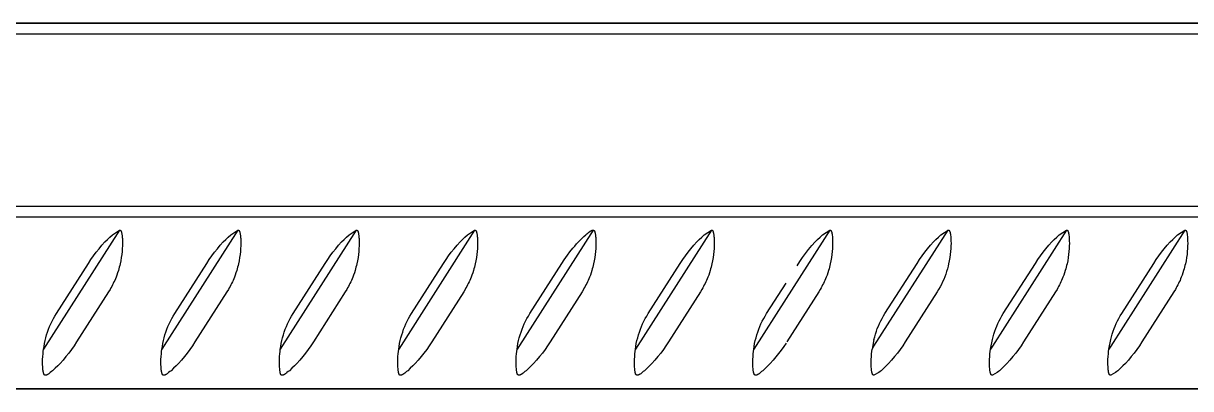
# Model space of a CAD drawing. Header units: millimetres. Extents: x -8 to 1608, y -703 to 404.
# Drawn here: x 91.1 to 199.6, y 370 to 404 of the extents above; entities that cross this region are included whole.
import ezdxf

# ---------------------------------------------------------------- set-up
doc = ezdxf.new("R2010")
doc.units = ezdxf.units.MM
doc.layers.add('Blocks', color=7, linetype='Continuous')
doc.layers.add('Blocks$Inner', color=7, linetype='Continuous', lineweight=25, true_color=0x007f00)
doc.layers.add('Blocks$Outline', color=7, linetype='Continuous', lineweight=35, true_color=0xff3f3f)

# ---------------------------------------------------------------- blocks, each defined once
blk = doc.blocks.new('Rebar Coffee Table Front')
at = {"layer": 'Blocks$Inner'}
for p, q in [((58.14, 387), (726.14, 387)), ((58.14, 386), (726.14, 386))]:
    blk.add_line(p, q, dxfattribs=at)
for points in [[(40.71, 386), (-6.86, 386), (-7.86, 387), (-7.86, 403), (-6.86, 404), (791.14, 404), (792.14, 403)], [(742.75, 387), (792.14, 387), (792.14, 403), (-7.86, 403)], [(100.07, 384.77), (93.01, 373.68), (93.05, 373.95), (93.09, 374.22), (93.15, 374.49), (93.22, 374.75), (93.29, 375.02), (93.38, 375.28), (93.47, 375.54), (93.57, 375.79), (93.68, 376.04), (93.8, 376.29), (93.93, 376.53), (94.06, 376.77), (94.2, 377), (97.18, 381.67), (97.41, 382.02), (97.65, 382.37), (97.9, 382.71), (98.16, 383.03), (98.43, 383.36), (98.71, 383.67), (98.94, 383.9), (99.17, 384.12), (99.4, 384.34), (100.07, 384.77), (100.08, 384.77), (100.08, 384.77), (100.08, 384.77), (100.09, 384.77), (100.09, 384.77), (100.09, 384.77), (100.1, 384.77), (100.1, 384.77), (100.11, 384.77), (100.11, 384.77), (100.11, 384.77), (100.12, 384.77), (100.12, 384.77), (100.12, 384.77), (100.13, 384.76), (100.13, 384.76), (100.13, 384.76), (100.13, 384.76), (100.14, 384.76), (100.14, 384.76), (100.14, 384.75), (100.15, 384.75), (100.15, 384.75), (100.15, 384.75), (100.16, 384.75), (100.16, 384.74), (100.16, 384.74), (100.16, 384.74), (100.17, 384.73), (100.17, 384.73), (100.17, 384.73), (100.18, 384.73), (100.18, 384.72), (100.18, 384.72), (100.18, 384.72), (100.19, 384.71), (100.19, 384.71), (100.19, 384.7), (100.2, 384.7), (100.2, 384.69), (100.2, 384.69), (100.21, 384.68), (100.21, 384.67), (100.21, 384.66), (100.22, 384.65), (100.22, 384.64), (100.23, 384.63), (100.23, 384.62), (100.24, 384.6), (100.25, 384.58), (100.25, 384.55), (100.26, 384.51), (100.27, 384.46), (100.28, 384.42), (100.29, 384.37), (100.3, 384.28), (100.31, 384.18), (100.32, 384.08), (100.33, 383.97), (100.33, 383.76), (100.34, 383.53), (100.33, 383.29), (100.32, 383.04), (100.3, 382.77), (100.27, 382.49), (100.23, 382.21), (100.18, 381.91), (100.12, 381.62), (100.08, 381.46), (100.04, 381.31), (100, 381.15), (99.96, 381), (99.89, 380.79), (99.82, 380.58), (99.74, 380.39), (99.68, 380.24), (99.62, 380.09), (99.55, 379.94), (99.48, 379.79), (99.41, 379.66), (99.34, 379.52), (99.26, 379.38), (99.19, 379.24), (99.05, 379.03), (96.08, 374.36), (95.85, 374.01), (95.61, 373.66), (95.36, 373.32), (95.09, 373), (94.82, 372.67), (94.54, 372.36), (94.32, 372.13), (94.09, 371.91), (93.85, 371.69), (93.74, 371.6), (93.63, 371.51), (93.57, 371.46), (93.5, 371.41), (93.44, 371.37), (93.42, 371.35), (93.39, 371.33), (93.36, 371.32), (93.34, 371.31), (93.32, 371.3), (93.31, 371.29), (93.29, 371.28), (93.29, 371.28), (93.28, 371.28), (93.27, 371.27), (93.26, 371.27), (93.25, 371.27), (93.24, 371.26), (93.23, 371.26), (93.22, 371.26), (93.22, 371.26), (93.21, 371.26), (93.2, 371.26), (93.2, 371.26), (93.2, 371.26), (93.19, 371.26), (93.19, 371.26), (93.19, 371.26), (93.18, 371.26), (93.18, 371.26), (93.17, 371.26), (93.17, 371.26), (93.17, 371.26), (93.16, 371.26), (93.16, 371.26), (93.16, 371.26), (93.15, 371.26), (93.15, 371.26), (93.15, 371.26), (93.14, 371.26), (93.14, 371.26), (93.14, 371.26), (93.13, 371.26), (93.13, 371.27), (93.13, 371.27), (93.13, 371.27), (93.12, 371.27), (93.12, 371.27), (93.12, 371.27), (93.11, 371.27), (93.11, 371.28), (93.11, 371.28), (93.1, 371.28), (93.1, 371.28), (93.1, 371.28), (93.1, 371.29), (93.09, 371.29), (93.09, 371.29), (93.09, 371.3), (93.09, 371.3), (93.08, 371.3), (93.08, 371.3), (93.08, 371.31), (93.08, 371.31), (93.07, 371.31), (93.07, 371.32), (93.07, 371.32), (93.06, 371.33), (93.06, 371.33), (93.06, 371.33), (93.05, 371.34), (93.05, 371.35), (93.05, 371.36), (93.04, 371.37), (93.04, 371.38), (93.03, 371.38), (93.03, 371.4), (93.03, 371.41), (93.02, 371.42), (93.02, 371.43), (93.01, 371.46), (93, 371.48), (93, 371.51), (92.99, 371.53), (92.98, 371.61), (92.96, 371.69), (92.95, 371.77), (92.95, 371.85), (92.93, 372.06), (92.92, 372.27), (92.92, 372.5), (92.92, 372.74), (92.94, 373), (92.96, 373.26), (92.98, 373.47), (93.01, 373.68)], [(111.07, 384.77), (111.08, 384.77), (111.08, 384.77), (111.08, 384.77), (111.09, 384.77), (111.09, 384.77), (111.09, 384.77), (111.1, 384.77), (111.1, 384.77), (111.11, 384.77), (111.11, 384.77), (111.11, 384.77), (111.12, 384.77), (111.12, 384.77), (111.12, 384.77), (111.13, 384.76), (111.13, 384.76), (111.13, 384.76), (111.13, 384.76), (111.14, 384.76), (111.14, 384.76), (111.14, 384.75), (111.15, 384.75), (111.15, 384.75), (111.15, 384.75), (111.16, 384.75), (111.16, 384.74), (111.16, 384.74), (111.16, 384.74), (111.17, 384.73), (111.17, 384.73), (111.17, 384.73), (111.18, 384.73), (111.18, 384.72), (111.18, 384.72), (111.18, 384.72), (111.19, 384.71), (111.19, 384.71), (111.19, 384.7), (111.2, 384.7), (111.2, 384.69), (111.2, 384.69), (111.21, 384.68), (111.21, 384.67), (111.21, 384.66), (111.22, 384.65), (111.22, 384.64), (111.23, 384.63), (111.23, 384.62), (111.24, 384.6), (111.25, 384.58), (111.25, 384.55), (111.26, 384.51), (111.27, 384.46), (111.28, 384.42), (111.29, 384.37), (111.3, 384.28), (111.31, 384.18), (111.32, 384.08), (111.33, 383.97), (111.33, 383.76), (111.34, 383.53), (111.33, 383.29), (111.32, 383.04), (111.3, 382.77), (111.27, 382.49), (111.23, 382.21), (111.18, 381.91), (111.12, 381.62), (111.08, 381.46), (111.04, 381.31), (111, 381.15), (110.96, 381), (110.89, 380.79), (110.82, 380.58), (110.74, 380.39), (110.68, 380.24), (110.62, 380.09), (110.55, 379.94), (110.48, 379.79), (110.41, 379.66), (110.34, 379.52), (110.26, 379.38), (110.19, 379.24), (110.05, 379.03), (107.08, 374.36), (106.85, 374.01), (106.61, 373.66), (106.36, 373.32), (106.09, 373), (105.82, 372.67), (105.54, 372.36), (105.32, 372.13), (105.09, 371.91), (104.85, 371.69), (104.74, 371.6), (104.63, 371.51), (104.57, 371.46), (104.5, 371.41), (104.44, 371.37), (104.42, 371.35), (104.39, 371.33), (104.36, 371.32), (104.34, 371.31), (104.32, 371.3), (104.31, 371.29), (104.29, 371.28), (104.29, 371.28), (104.28, 371.28), (104.27, 371.27), (104.26, 371.27), (104.25, 371.27), (104.24, 371.26), (104.23, 371.26), (104.22, 371.26), (104.22, 371.26), (104.21, 371.26), (104.2, 371.26), (104.2, 371.26), (104.2, 371.26), (104.19, 371.26), (104.19, 371.26), (104.19, 371.26), (104.18, 371.26), (104.18, 371.26), (104.17, 371.26), (104.17, 371.26), (104.17, 371.26), (104.16, 371.26), (104.16, 371.26), (104.16, 371.26), (104.15, 371.26), (104.15, 371.26), (104.15, 371.26), (104.14, 371.26), (104.14, 371.26), (104.14, 371.26), (104.13, 371.26), (104.13, 371.27), (104.13, 371.27), (104.13, 371.27), (104.12, 371.27), (104.12, 371.27), (104.12, 371.27), (104.11, 371.27), (104.11, 371.28), (104.11, 371.28), (104.1, 371.28), (104.1, 371.28), (104.1, 371.28), (104.1, 371.29), (104.09, 371.29), (104.09, 371.29), (104.09, 371.3), (104.09, 371.3), (104.08, 371.3), (104.08, 371.3), (104.08, 371.31), (104.08, 371.31), (104.07, 371.31), (104.07, 371.32), (104.07, 371.32), (104.06, 371.33), (104.06, 371.33), (104.06, 371.33), (104.05, 371.34), (104.05, 371.35), (104.05, 371.36), (104.04, 371.37), (104.04, 371.38), (104.03, 371.38), (104.03, 371.4), (104.03, 371.41), (104.02, 371.42), (104.02, 371.43), (104.01, 371.46), (104, 371.48), (104, 371.51), (103.99, 371.53), (103.98, 371.61), (103.96, 371.69), (103.95, 371.77), (103.95, 371.85), (103.93, 372.06), (103.92, 372.27), (103.92, 372.5), (103.92, 372.74), (103.94, 373), (103.96, 373.26), (103.98, 373.47), (104.01, 373.68)], [(122.07, 384.77), (115.01, 373.68), (115.05, 373.95), (115.09, 374.22), (115.15, 374.49), (115.22, 374.75), (115.29, 375.02), (115.38, 375.28), (115.47, 375.54), (115.57, 375.79), (115.68, 376.04), (115.8, 376.29), (115.93, 376.53), (116.06, 376.77), (116.2, 377), (119.18, 381.67), (119.41, 382.02), (119.65, 382.37), (119.9, 382.71), (120.16, 383.03), (120.43, 383.36), (120.71, 383.67), (120.94, 383.9), (121.17, 384.12), (121.4, 384.34), (122.07, 384.77), (122.08, 384.77), (122.08, 384.77), (122.08, 384.77), (122.09, 384.77), (122.09, 384.77), (122.09, 384.77), (122.1, 384.77), (122.1, 384.77), (122.11, 384.77), (122.11, 384.77), (122.11, 384.77), (122.12, 384.77), (122.12, 384.77), (122.12, 384.77), (122.13, 384.76), (122.13, 384.76), (122.13, 384.76), (122.13, 384.76), (122.14, 384.76), (122.14, 384.76), (122.14, 384.75), (122.15, 384.75), (122.15, 384.75), (122.15, 384.75), (122.16, 384.75), (122.16, 384.74), (122.16, 384.74), (122.16, 384.74), (122.17, 384.73), (122.17, 384.73), (122.17, 384.73), (122.18, 384.73), (122.18, 384.72), (122.18, 384.72), (122.18, 384.72), (122.19, 384.71), (122.19, 384.71), (122.19, 384.7), (122.2, 384.7), (122.2, 384.69), (122.2, 384.69), (122.21, 384.68), (122.21, 384.67), (122.21, 384.66), (122.22, 384.65), (122.22, 384.64), (122.23, 384.63), (122.23, 384.62), (122.24, 384.6), (122.25, 384.58), (122.25, 384.55), (122.26, 384.51), (122.27, 384.46), (122.28, 384.42), (122.29, 384.37), (122.3, 384.28), (122.31, 384.18), (122.32, 384.08), (122.33, 383.97), (122.33, 383.76), (122.34, 383.53), (122.33, 383.29), (122.32, 383.04), (122.3, 382.77), (122.27, 382.49), (122.23, 382.21), (122.18, 381.91), (122.12, 381.62), (122.08, 381.46), (122.04, 381.31), (122, 381.15), (121.96, 381), (121.89, 380.79), (121.82, 380.58), (121.74, 380.39), (121.68, 380.24), (121.62, 380.09), (121.55, 379.94), (121.48, 379.79), (121.41, 379.66), (121.34, 379.52), (121.26, 379.38), (121.19, 379.24), (121.05, 379.03), (118.08, 374.36), (117.85, 374.01), (117.61, 373.66), (117.36, 373.32), (117.09, 373), (116.82, 372.67), (116.54, 372.36), (116.32, 372.13), (116.09, 371.91), (115.85, 371.69), (115.74, 371.6), (115.63, 371.51), (115.57, 371.46), (115.5, 371.41), (115.44, 371.37), (115.42, 371.35), (115.39, 371.33), (115.36, 371.32), (115.34, 371.31), (115.32, 371.3), (115.31, 371.29), (115.29, 371.28), (115.29, 371.28), (115.28, 371.28), (115.27, 371.27), (115.26, 371.27), (115.25, 371.27), (115.24, 371.26), (115.23, 371.26), (115.22, 371.26), (115.22, 371.26), (115.21, 371.26), (115.2, 371.26), (115.2, 371.26), (115.2, 371.26), (115.19, 371.26), (115.19, 371.26), (115.19, 371.26), (115.18, 371.26), (115.18, 371.26), (115.17, 371.26), (115.17, 371.26), (115.17, 371.26), (115.16, 371.26), (115.16, 371.26), (115.16, 371.26), (115.15, 371.26), (115.15, 371.26), (115.15, 371.26), (115.14, 371.26), (115.14, 371.26), (115.14, 371.26), (115.13, 371.26), (115.13, 371.27), (115.13, 371.27), (115.13, 371.27), (115.12, 371.27), (115.12, 371.27), (115.12, 371.27), (115.11, 371.27), (115.11, 371.28), (115.11, 371.28), (115.1, 371.28), (115.1, 371.28), (115.1, 371.28), (115.1, 371.29), (115.09, 371.29), (115.09, 371.29), (115.09, 371.3), (115.09, 371.3), (115.08, 371.3), (115.08, 371.3), (115.08, 371.31), (115.08, 371.31), (115.07, 371.31), (115.07, 371.32), (115.07, 371.32), (115.06, 371.33), (115.06, 371.33), (115.06, 371.33), (115.05, 371.34), (115.05, 371.35), (115.05, 371.36), (115.04, 371.37), (115.04, 371.38), (115.03, 371.38), (115.03, 371.4), (115.03, 371.41), (115.02, 371.42), (115.02, 371.43), (115.01, 371.46), (115, 371.48), (115, 371.51), (114.99, 371.53), (114.98, 371.61), (114.96, 371.69), (114.95, 371.77), (114.95, 371.85), (114.93, 372.06), (114.92, 372.27), (114.92, 372.5), (114.92, 372.74), (114.94, 373), (114.96, 373.26), (114.98, 373.47), (115.01, 373.68)], [(133.07, 384.77), (126.01, 373.68), (126.05, 373.95), (126.09, 374.22), (126.15, 374.49), (126.22, 374.75), (126.29, 375.02), (126.38, 375.28), (126.47, 375.54), (126.57, 375.79), (126.68, 376.04), (126.8, 376.29), (126.93, 376.53), (127.06, 376.77), (127.2, 377), (130.18, 381.67), (130.41, 382.02), (130.65, 382.37), (130.9, 382.71), (131.16, 383.03), (131.43, 383.36), (131.71, 383.67), (131.94, 383.9), (132.17, 384.12), (132.4, 384.34), (133.07, 384.77), (133.08, 384.77), (133.08, 384.77), (133.08, 384.77), (133.09, 384.77), (133.09, 384.77), (133.09, 384.77), (133.1, 384.77), (133.1, 384.77), (133.11, 384.77), (133.11, 384.77), (133.11, 384.77), (133.12, 384.77), (133.12, 384.77), (133.12, 384.77), (133.13, 384.76), (133.13, 384.76), (133.13, 384.76), (133.13, 384.76), (133.14, 384.76), (133.14, 384.76), (133.14, 384.75), (133.15, 384.75), (133.15, 384.75), (133.15, 384.75), (133.16, 384.75), (133.16, 384.74), (133.16, 384.74), (133.16, 384.74), (133.17, 384.73), (133.17, 384.73), (133.17, 384.73), (133.18, 384.73), (133.18, 384.72), (133.18, 384.72), (133.18, 384.72), (133.19, 384.71), (133.19, 384.71), (133.19, 384.7), (133.2, 384.7), (133.2, 384.69), (133.2, 384.69), (133.21, 384.68), (133.21, 384.67), (133.21, 384.66), (133.22, 384.65), (133.22, 384.64), (133.23, 384.63), (133.23, 384.62), (133.24, 384.6), (133.25, 384.58), (133.25, 384.55), (133.26, 384.51), (133.27, 384.46), (133.28, 384.42), (133.29, 384.37), (133.3, 384.28), (133.31, 384.18), (133.32, 384.08), (133.33, 383.97), (133.33, 383.76), (133.34, 383.53), (133.33, 383.29), (133.32, 383.04), (133.3, 382.77), (133.27, 382.49), (133.23, 382.21), (133.18, 381.91), (133.12, 381.62), (133.08, 381.46), (133.04, 381.31), (133, 381.15), (132.96, 381), (132.89, 380.79), (132.82, 380.58), (132.74, 380.39), (132.68, 380.24), (132.62, 380.09), (132.55, 379.94), (132.48, 379.79), (132.41, 379.66), (132.34, 379.52), (132.26, 379.38), (132.19, 379.24), (132.05, 379.03), (129.08, 374.36), (128.85, 374.01), (128.61, 373.66), (128.36, 373.32), (128.09, 373), (127.82, 372.67), (127.54, 372.36), (127.32, 372.13), (127.09, 371.91), (126.85, 371.69), (126.74, 371.6), (126.63, 371.51), (126.57, 371.46), (126.5, 371.41), (126.44, 371.37), (126.42, 371.35), (126.39, 371.33), (126.36, 371.32), (126.34, 371.31), (126.32, 371.3), (126.31, 371.29), (126.29, 371.28), (126.29, 371.28), (126.28, 371.28), (126.27, 371.27), (126.26, 371.27), (126.25, 371.27), (126.24, 371.26), (126.23, 371.26), (126.22, 371.26), (126.22, 371.26), (126.21, 371.26), (126.2, 371.26), (126.2, 371.26), (126.2, 371.26), (126.19, 371.26), (126.19, 371.26), (126.19, 371.26), (126.18, 371.26), (126.18, 371.26), (126.17, 371.26), (126.17, 371.26), (126.17, 371.26), (126.16, 371.26), (126.16, 371.26), (126.16, 371.26), (126.15, 371.26), (126.15, 371.26), (126.15, 371.26), (126.14, 371.26), (126.14, 371.26), (126.14, 371.26), (126.13, 371.26), (126.13, 371.27), (126.13, 371.27), (126.13, 371.27), (126.12, 371.27), (126.12, 371.27), (126.12, 371.27), (126.11, 371.27), (126.11, 371.28), (126.11, 371.28), (126.1, 371.28), (126.1, 371.28), (126.1, 371.28), (126.1, 371.29), (126.09, 371.29), (126.09, 371.29), (126.09, 371.3), (126.09, 371.3), (126.08, 371.3), (126.08, 371.3), (126.08, 371.31), (126.08, 371.31), (126.07, 371.31), (126.07, 371.32), (126.07, 371.32), (126.06, 371.33), (126.06, 371.33), (126.06, 371.33), (126.05, 371.34), (126.05, 371.35), (126.05, 371.36), (126.04, 371.37), (126.04, 371.38), (126.03, 371.38), (126.03, 371.4), (126.03, 371.41), (126.02, 371.42), (126.02, 371.43), (126.01, 371.46), (126, 371.48), (126, 371.51), (125.99, 371.53), (125.98, 371.61), (125.96, 371.69), (125.95, 371.77), (125.95, 371.85), (125.93, 372.06), (125.92, 372.27), (125.92, 372.5), (125.92, 372.74), (125.94, 373), (125.96, 373.26), (125.98, 373.47), (126.01, 373.68)], [(144.07, 384.77), (144.08, 384.77), (144.08, 384.77), (144.08, 384.77), (144.09, 384.77), (144.09, 384.77), (144.09, 384.77), (144.1, 384.77), (144.1, 384.77), (144.11, 384.77), (144.11, 384.77), (144.11, 384.77), (144.12, 384.77), (144.12, 384.77), (144.12, 384.77), (144.13, 384.76), (144.13, 384.76), (144.13, 384.76), (144.13, 384.76), (144.14, 384.76), (144.14, 384.76), (144.14, 384.75), (144.15, 384.75), (144.15, 384.75), (144.15, 384.75), (144.16, 384.75), (144.16, 384.74), (144.16, 384.74), (144.16, 384.74), (144.17, 384.73), (144.17, 384.73), (144.17, 384.73), (144.18, 384.73), (144.18, 384.72), (144.18, 384.72), (144.18, 384.72), (144.19, 384.71), (144.19, 384.71), (144.19, 384.7), (144.2, 384.7), (144.2, 384.69), (144.2, 384.69), (144.21, 384.68), (144.21, 384.67), (144.21, 384.66), (144.22, 384.65), (144.22, 384.64), (144.23, 384.63), (144.23, 384.62), (144.24, 384.6), (144.25, 384.58), (144.25, 384.55), (144.26, 384.51), (144.27, 384.46), (144.28, 384.42), (144.29, 384.37), (144.3, 384.28), (144.31, 384.18), (144.32, 384.08), (144.33, 383.97), (144.33, 383.76), (144.34, 383.53), (144.33, 383.29), (144.32, 383.04), (144.3, 382.77), (144.27, 382.49), (144.23, 382.21), (144.18, 381.91), (144.12, 381.62), (144.08, 381.46), (144.04, 381.31), (144, 381.15), (143.96, 381), (143.89, 380.79), (143.82, 380.58), (143.74, 380.39), (143.68, 380.24), (143.62, 380.09), (143.55, 379.94), (143.48, 379.79), (143.41, 379.66), (143.34, 379.52), (143.26, 379.38), (143.19, 379.24), (143.05, 379.03), (140.08, 374.36), (139.85, 374.01), (139.61, 373.66), (139.36, 373.32), (139.09, 373), (138.82, 372.67), (138.54, 372.36), (138.32, 372.13), (138.09, 371.91), (137.85, 371.69), (137.74, 371.6), (137.63, 371.51), (137.57, 371.46), (137.5, 371.41), (137.44, 371.37), (137.42, 371.35), (137.39, 371.33), (137.36, 371.32), (137.34, 371.31), (137.32, 371.3), (137.31, 371.29), (137.29, 371.28), (137.29, 371.28), (137.28, 371.28), (137.27, 371.27), (137.26, 371.27), (137.25, 371.27), (137.24, 371.26), (137.23, 371.26), (137.22, 371.26), (137.22, 371.26), (137.21, 371.26), (137.2, 371.26), (137.2, 371.26), (137.2, 371.26), (137.19, 371.26), (137.19, 371.26), (137.19, 371.26), (137.18, 371.26), (137.18, 371.26), (137.17, 371.26), (137.17, 371.26), (137.17, 371.26), (137.16, 371.26), (137.16, 371.26), (137.16, 371.26), (137.15, 371.26), (137.15, 371.26), (137.15, 371.26), (137.14, 371.26), (137.14, 371.26), (137.14, 371.26), (137.13, 371.26), (137.13, 371.27), (137.13, 371.27), (137.13, 371.27), (137.12, 371.27), (137.12, 371.27), (137.12, 371.27), (137.11, 371.27), (137.11, 371.28), (137.11, 371.28), (137.1, 371.28), (137.1, 371.28), (137.1, 371.28), (137.1, 371.29), (137.09, 371.29), (137.09, 371.29), (137.09, 371.3), (137.09, 371.3), (137.08, 371.3), (137.08, 371.3), (137.08, 371.31), (137.08, 371.31), (137.07, 371.31), (137.07, 371.32), (137.07, 371.32), (137.06, 371.33), (137.06, 371.33), (137.06, 371.33), (137.05, 371.34), (137.05, 371.35), (137.05, 371.36), (137.04, 371.37), (137.04, 371.38), (137.03, 371.38), (137.03, 371.4), (137.03, 371.41), (137.02, 371.42), (137.02, 371.43), (137.01, 371.46), (137, 371.48), (137, 371.51), (136.99, 371.53), (136.98, 371.61), (136.96, 371.69), (136.95, 371.77), (136.95, 371.85), (136.93, 372.06), (136.92, 372.27), (136.92, 372.5), (136.92, 372.74), (136.94, 373), (136.96, 373.26), (136.98, 373.47), (137.01, 373.68)], [(155.07, 384.77), (148.01, 373.68), (148.05, 373.95), (148.09, 374.22), (148.15, 374.49), (148.22, 374.75), (148.29, 375.02), (148.38, 375.28), (148.47, 375.54), (148.57, 375.79), (148.68, 376.04), (148.8, 376.29), (148.93, 376.53), (149.06, 376.77), (149.2, 377), (152.18, 381.67), (152.41, 382.02), (152.65, 382.37), (152.9, 382.71), (153.16, 383.03), (153.43, 383.36), (153.71, 383.67), (153.94, 383.9), (154.17, 384.12), (154.4, 384.34), (155.07, 384.77), (155.08, 384.77), (155.08, 384.77), (155.08, 384.77), (155.09, 384.77), (155.09, 384.77), (155.09, 384.77), (155.1, 384.77), (155.1, 384.77), (155.11, 384.77), (155.11, 384.77), (155.11, 384.77), (155.12, 384.77), (155.12, 384.77), (155.12, 384.77), (155.13, 384.76), (155.13, 384.76), (155.13, 384.76), (155.13, 384.76), (155.14, 384.76), (155.14, 384.76), (155.14, 384.75), (155.15, 384.75), (155.15, 384.75), (155.15, 384.75), (155.16, 384.75), (155.16, 384.74), (155.16, 384.74), (155.16, 384.74), (155.17, 384.73), (155.17, 384.73), (155.17, 384.73), (155.18, 384.73), (155.18, 384.72), (155.18, 384.72), (155.18, 384.72), (155.19, 384.71), (155.19, 384.71), (155.19, 384.7), (155.2, 384.7), (155.2, 384.69), (155.2, 384.69), (155.21, 384.68), (155.21, 384.67), (155.21, 384.66), (155.22, 384.65), (155.22, 384.64), (155.23, 384.63), (155.23, 384.62), (155.24, 384.6), (155.25, 384.58), (155.25, 384.55), (155.26, 384.51), (155.27, 384.46), (155.28, 384.42), (155.29, 384.37), (155.3, 384.28), (155.31, 384.18), (155.32, 384.08), (155.33, 383.97), (155.33, 383.76), (155.34, 383.53), (155.33, 383.29), (155.32, 383.04), (155.3, 382.77), (155.27, 382.49), (155.23, 382.21), (155.18, 381.91), (155.12, 381.62), (155.08, 381.46), (155.04, 381.31), (155, 381.15), (154.96, 381), (154.89, 380.79), (154.82, 380.58), (154.74, 380.39), (154.68, 380.24), (154.62, 380.09), (154.55, 379.94), (154.48, 379.79), (154.41, 379.66), (154.34, 379.52), (154.26, 379.38), (154.19, 379.24), (154.05, 379.03), (151.08, 374.36), (150.85, 374.01), (150.61, 373.66), (150.36, 373.32), (150.09, 373), (149.82, 372.67), (149.54, 372.36), (149.32, 372.13), (149.09, 371.91), (148.85, 371.69), (148.74, 371.6), (148.63, 371.51), (148.57, 371.46), (148.5, 371.41), (148.44, 371.37), (148.42, 371.35), (148.39, 371.33), (148.36, 371.32), (148.34, 371.31), (148.32, 371.3), (148.31, 371.29), (148.29, 371.28), (148.29, 371.28), (148.28, 371.28), (148.27, 371.27), (148.26, 371.27), (148.25, 371.27), (148.24, 371.26), (148.23, 371.26), (148.22, 371.26), (148.22, 371.26), (148.21, 371.26), (148.2, 371.26), (148.2, 371.26), (148.2, 371.26), (148.19, 371.26), (148.19, 371.26), (148.19, 371.26), (148.18, 371.26), (148.18, 371.26), (148.17, 371.26), (148.17, 371.26), (148.17, 371.26), (148.16, 371.26), (148.16, 371.26), (148.16, 371.26), (148.15, 371.26), (148.15, 371.26), (148.15, 371.26), (148.14, 371.26), (148.14, 371.26), (148.14, 371.26), (148.13, 371.26), (148.13, 371.27), (148.13, 371.27), (148.13, 371.27), (148.12, 371.27), (148.12, 371.27), (148.12, 371.27), (148.11, 371.27), (148.11, 371.28), (148.11, 371.28), (148.1, 371.28), (148.1, 371.28), (148.1, 371.28), (148.1, 371.29), (148.09, 371.29), (148.09, 371.29), (148.09, 371.3), (148.09, 371.3), (148.08, 371.3), (148.08, 371.3), (148.08, 371.31), (148.08, 371.31), (148.07, 371.31), (148.07, 371.32), (148.07, 371.32), (148.06, 371.33), (148.06, 371.33), (148.06, 371.33), (148.05, 371.34), (148.05, 371.35), (148.05, 371.36), (148.04, 371.37), (148.04, 371.38), (148.03, 371.38), (148.03, 371.4), (148.03, 371.41), (148.02, 371.42), (148.02, 371.43), (148.01, 371.46), (148, 371.48), (148, 371.51), (147.99, 371.53), (147.98, 371.61), (147.96, 371.69), (147.95, 371.77), (147.95, 371.85), (147.93, 372.06), (147.92, 372.27), (147.92, 372.5), (147.92, 372.74), (147.94, 373), (147.96, 373.26), (147.98, 373.47), (148.01, 373.68)], [(166.07, 384.77), (162.01, 378.41), (159.01, 373.68), (159.05, 373.95), (159.09, 374.22), (159.15, 374.49), (159.22, 374.75), (159.29, 375.02), (159.38, 375.28), (159.47, 375.54), (159.57, 375.79), (159.68, 376.04), (159.8, 376.29), (159.93, 376.53), (160.06, 376.77), (160.2, 377), (162.01, 379.84)], [(163.04, 381.45), (163.29, 381.85), (163.55, 382.23), (163.82, 382.6), (164.11, 382.97), (164.41, 383.32), (164.71, 383.67), (164.94, 383.9), (165.17, 384.12), (165.4, 384.34), (166.07, 384.77), (166.08, 384.77), (166.08, 384.77), (166.08, 384.77), (166.09, 384.77), (166.09, 384.77), (166.09, 384.77), (166.1, 384.77), (166.1, 384.77), (166.11, 384.77), (166.11, 384.77), (166.11, 384.77), (166.12, 384.77), (166.12, 384.77), (166.12, 384.77), (166.13, 384.76), (166.13, 384.76), (166.13, 384.76), (166.13, 384.76), (166.14, 384.76), (166.14, 384.76), (166.14, 384.75), (166.15, 384.75), (166.15, 384.75), (166.15, 384.75), (166.16, 384.75), (166.16, 384.74), (166.16, 384.74), (166.16, 384.74), (166.17, 384.73), (166.17, 384.73), (166.17, 384.73), (166.18, 384.73), (166.18, 384.72), (166.18, 384.72), (166.18, 384.72), (166.19, 384.71), (166.19, 384.71), (166.19, 384.7), (166.2, 384.7), (166.2, 384.69), (166.2, 384.69), (166.21, 384.68), (166.21, 384.67), (166.21, 384.66), (166.22, 384.65), (166.22, 384.64), (166.23, 384.63), (166.23, 384.62), (166.24, 384.6), (166.25, 384.58), (166.25, 384.55), (166.26, 384.51), (166.27, 384.46), (166.28, 384.42), (166.29, 384.37), (166.3, 384.28), (166.31, 384.18), (166.32, 384.08), (166.33, 383.97), (166.33, 383.76), (166.34, 383.53), (166.33, 383.29), (166.32, 383.04), (166.3, 382.77), (166.27, 382.49), (166.23, 382.21), (166.18, 381.91), (166.12, 381.62), (166.08, 381.46), (166.04, 381.31), (166, 381.15), (165.96, 381), (165.89, 380.79), (165.82, 380.58), (165.74, 380.39), (165.68, 380.24), (165.62, 380.09), (165.55, 379.94), (165.48, 379.79), (165.41, 379.66), (165.34, 379.52), (165.26, 379.38), (165.19, 379.24), (165.05, 379.03), (162.08, 374.36)], [(170.18, 374.6), (170.01, 373.68), (170.18, 373.96), (177.07, 384.77), (177.08, 384.77), (177.08, 384.77), (177.08, 384.77), (177.09, 384.77), (177.09, 384.77), (177.09, 384.77), (177.1, 384.77), (177.1, 384.77), (177.11, 384.77), (177.11, 384.77), (177.11, 384.77), (177.12, 384.77), (177.12, 384.77), (177.12, 384.77), (177.13, 384.76), (177.13, 384.76), (177.13, 384.76), (177.13, 384.76), (177.14, 384.76), (177.14, 384.76), (177.14, 384.75), (177.15, 384.75), (177.15, 384.75), (177.15, 384.75), (177.16, 384.75), (177.16, 384.74), (177.16, 384.74), (177.16, 384.74), (177.17, 384.73), (177.17, 384.73), (177.17, 384.73), (177.18, 384.73), (177.18, 384.72), (177.18, 384.72), (177.18, 384.72), (177.19, 384.71), (177.19, 384.71), (177.19, 384.7), (177.2, 384.7), (177.2, 384.69), (177.2, 384.69), (177.21, 384.68), (177.21, 384.67), (177.21, 384.66), (177.22, 384.65), (177.22, 384.64), (177.23, 384.63), (177.23, 384.62), (177.24, 384.6), (177.25, 384.58), (177.25, 384.55), (177.26, 384.51), (177.27, 384.46), (177.28, 384.42), (177.29, 384.37), (177.3, 384.28), (177.31, 384.18), (177.32, 384.08), (177.33, 383.97), (177.33, 383.76), (177.34, 383.53), (177.33, 383.29), (177.32, 383.04), (177.3, 382.77), (177.27, 382.49), (177.23, 382.21), (177.18, 381.91), (177.12, 381.62), (177.07, 381.42), (177.01, 381.17), (176.93, 380.92), (176.85, 380.67), (176.76, 380.42), (176.66, 380.18), (176.55, 379.94), (176.44, 379.71), (176.32, 379.48), (176.19, 379.25), (176.05, 379.03), (173.08, 374.36), (172.85, 374.01), (172.61, 373.66), (172.36, 373.32), (172.09, 373), (171.82, 372.67), (171.54, 372.36), (171.32, 372.13), (171.09, 371.91), (170.85, 371.69), (170.74, 371.6), (170.63, 371.51), (170.18, 371.26), (170.18, 371.26), (170.17, 371.26), (170.17, 371.26), (170.17, 371.26), (170.16, 371.26), (170.16, 371.26), (170.16, 371.26), (170.15, 371.26), (170.15, 371.26), (170.14, 371.26), (170.14, 371.26), (170.14, 371.26), (170.13, 371.26), (170.13, 371.27), (170.13, 371.27), (170.12, 371.27), (170.12, 371.27), (170.12, 371.27), (170.11, 371.27), (170.11, 371.28), (170.11, 371.28), (170.1, 371.28), (170.1, 371.28), (170.1, 371.29), (170.09, 371.29), (170.09, 371.29), (170.09, 371.29), (170.09, 371.3), (170.08, 371.3), (170.08, 371.3), (170.08, 371.31), (170.08, 371.31), (170.07, 371.31), (170.07, 371.32), (170.07, 371.32), (170.06, 371.32), (170.06, 371.33), (170.06, 371.33), (170.06, 371.34), (170.05, 371.34), (170.05, 371.35), (170.05, 371.36), (170.04, 371.37), (170.04, 371.38), (170.03, 371.39), (170.03, 371.4), (170.02, 371.42), (170.02, 371.43), (170.01, 371.45), (170, 371.48), (170, 371.51), (169.99, 371.53), (169.98, 371.61), (169.96, 371.69), (169.95, 371.77), (169.95, 371.85), (169.93, 372.06), (169.92, 372.27), (169.92, 372.5), (169.92, 372.74), (169.94, 373), (169.96, 373.26), (169.98, 373.47), (170.01, 373.68)], [(170.18, 374.6), (170.25, 374.85), (170.32, 375.1), (170.4, 375.35), (170.49, 375.6), (170.59, 375.84), (170.7, 376.08), (170.81, 376.32), (170.94, 376.55), (171.07, 376.78), (171.2, 377), (174.18, 381.67), (174.41, 382.02), (174.65, 382.37), (174.9, 382.71), (175.16, 383.03), (175.43, 383.36), (175.71, 383.67), (175.94, 383.9), (176.17, 384.12), (176.4, 384.34), (177.07, 384.77)], [(188.07, 384.77), (188.08, 384.77), (188.08, 384.77), (188.08, 384.77), (188.09, 384.77), (188.09, 384.77), (188.09, 384.77), (188.1, 384.77), (188.1, 384.77), (188.11, 384.77), (188.11, 384.77), (188.11, 384.77), (188.12, 384.77), (188.12, 384.77), (188.12, 384.77), (188.13, 384.76), (188.13, 384.76), (188.13, 384.76), (188.13, 384.76), (188.14, 384.76), (188.14, 384.76), (188.14, 384.75), (188.15, 384.75), (188.15, 384.75), (188.15, 384.75), (188.16, 384.75), (188.16, 384.74), (188.16, 384.74), (188.16, 384.74), (188.17, 384.73), (188.17, 384.73), (188.17, 384.73), (188.18, 384.73), (188.18, 384.72), (188.18, 384.72), (188.18, 384.72), (188.19, 384.71), (188.19, 384.71), (188.19, 384.7), (188.2, 384.7), (188.2, 384.69), (188.2, 384.69), (188.21, 384.68), (188.21, 384.67), (188.21, 384.66), (188.22, 384.65), (188.22, 384.64), (188.23, 384.63), (188.23, 384.62), (188.24, 384.6), (188.25, 384.58), (188.25, 384.55), (188.26, 384.51), (188.27, 384.46), (188.28, 384.42), (188.29, 384.37), (188.3, 384.28), (188.31, 384.18), (188.32, 384.08), (188.33, 383.97), (188.33, 383.76), (188.34, 383.53), (188.33, 383.29), (188.32, 383.04), (188.3, 382.77), (188.27, 382.49), (188.23, 382.21), (188.18, 381.91), (188.12, 381.62), (188.08, 381.46), (188.04, 381.31), (188, 381.15), (187.96, 381), (187.89, 380.79), (187.82, 380.58), (187.74, 380.39), (187.68, 380.24), (187.62, 380.09), (187.55, 379.94), (187.48, 379.79), (187.41, 379.66), (187.34, 379.52), (187.26, 379.38), (187.19, 379.24), (187.05, 379.03), (184.08, 374.36), (183.85, 374.01), (183.61, 373.66), (183.36, 373.32), (183.09, 373), (182.82, 372.67), (182.54, 372.36), (182.32, 372.13), (182.09, 371.91), (181.85, 371.69), (181.74, 371.6), (181.63, 371.51), (181.18, 371.26), (181.18, 371.26), (181.17, 371.26), (181.17, 371.26), (181.17, 371.26), (181.16, 371.26), (181.16, 371.26), (181.16, 371.26), (181.15, 371.26), (181.15, 371.26), (181.14, 371.26), (181.14, 371.26), (181.14, 371.26), (181.13, 371.26), (181.13, 371.27), (181.13, 371.27), (181.12, 371.27), (181.12, 371.27), (181.12, 371.27), (181.11, 371.27), (181.11, 371.28), (181.11, 371.28), (181.1, 371.28), (181.1, 371.28), (181.1, 371.29), (181.09, 371.29), (181.09, 371.29), (181.09, 371.29), (181.09, 371.3), (181.08, 371.3), (181.08, 371.3), (181.08, 371.31), (181.08, 371.31), (181.07, 371.31), (181.07, 371.32), (181.07, 371.32), (181.06, 371.32), (181.06, 371.33), (181.06, 371.33), (181.06, 371.34), (181.05, 371.34), (181.05, 371.35), (181.05, 371.36), (181.04, 371.37), (181.04, 371.38), (181.03, 371.39), (181.03, 371.4), (181.02, 371.42), (181.02, 371.43), (181.01, 371.45), (181, 371.48), (181, 371.51), (180.99, 371.53), (180.98, 371.61), (180.96, 371.69), (180.95, 371.77), (180.95, 371.85), (180.93, 372.06), (180.92, 372.27), (180.92, 372.5), (180.92, 372.74), (180.94, 373), (180.96, 373.26), (180.98, 373.47), (181.01, 373.68)], [(181.18, 374.6), (181.25, 374.85), (181.32, 375.1), (181.4, 375.35), (181.49, 375.6), (181.59, 375.84), (181.7, 376.08), (181.81, 376.32), (181.94, 376.55), (182.07, 376.78), (182.2, 377), (185.18, 381.67), (185.41, 382.02), (185.65, 382.37), (185.9, 382.71), (186.16, 383.03), (186.43, 383.36), (186.71, 383.67), (186.94, 383.9), (187.17, 384.12), (187.4, 384.34), (188.07, 384.77), (181.18, 373.96), (181.01, 373.68), (181.18, 374.6)], [(192.18, 374.6), (192.25, 374.85), (192.32, 375.1), (192.4, 375.35), (192.49, 375.6), (192.59, 375.84), (192.7, 376.08), (192.81, 376.32), (192.94, 376.55), (193.07, 376.78), (193.2, 377), (196.18, 381.67), (196.41, 382.02), (196.65, 382.37), (196.9, 382.71), (197.16, 383.03), (197.43, 383.36), (197.71, 383.67), (197.94, 383.9), (198.17, 384.12), (198.4, 384.34), (199.07, 384.77), (199.08, 384.77), (199.08, 384.77), (199.08, 384.77), (199.09, 384.77), (199.09, 384.77), (199.09, 384.77), (199.1, 384.77), (199.1, 384.77), (199.11, 384.77), (199.11, 384.77), (199.11, 384.77), (199.12, 384.77), (199.12, 384.77), (199.12, 384.77), (199.13, 384.76), (199.13, 384.76), (199.13, 384.76), (199.13, 384.76), (199.14, 384.76), (199.14, 384.76), (199.14, 384.75), (199.15, 384.75), (199.15, 384.75), (199.15, 384.75), (199.16, 384.75), (199.16, 384.74), (199.16, 384.74), (199.16, 384.74), (199.17, 384.73), (199.17, 384.73), (199.17, 384.73), (199.18, 384.73), (199.18, 384.72), (199.18, 384.72), (199.18, 384.72), (199.19, 384.71), (199.19, 384.71), (199.19, 384.7), (199.2, 384.7), (199.2, 384.69), (199.2, 384.69), (199.21, 384.68), (199.21, 384.67), (199.21, 384.66), (199.22, 384.65), (199.22, 384.64), (199.23, 384.63), (199.23, 384.62), (199.24, 384.6), (199.25, 384.58), (199.25, 384.55), (199.26, 384.51), (199.27, 384.46), (199.28, 384.42), (199.29, 384.37), (199.3, 384.28), (199.31, 384.18), (199.32, 384.08), (199.33, 383.97), (199.33, 383.76), (199.34, 383.53), (199.33, 383.29), (199.32, 383.04), (199.3, 382.77), (199.27, 382.49), (199.23, 382.21), (199.18, 381.91), (199.12, 381.62), (199.08, 381.46), (199.04, 381.31), (199, 381.15), (198.96, 381), (198.89, 380.79), (198.82, 380.58), (198.74, 380.39), (198.68, 380.24), (198.62, 380.09), (198.55, 379.94), (198.48, 379.79), (198.41, 379.66), (198.34, 379.52), (198.26, 379.38), (198.19, 379.24), (198.05, 379.03), (195.08, 374.36), (194.85, 374.01), (194.61, 373.66), (194.36, 373.32), (194.09, 373), (193.82, 372.67), (193.54, 372.36), (193.32, 372.13), (193.09, 371.91), (192.85, 371.69), (192.74, 371.6), (192.63, 371.51), (192.18, 371.26), (192.18, 371.26), (192.17, 371.26), (192.17, 371.26), (192.17, 371.26), (192.16, 371.26), (192.16, 371.26), (192.16, 371.26), (192.15, 371.26), (192.15, 371.26), (192.14, 371.26), (192.14, 371.26), (192.14, 371.26), (192.13, 371.26), (192.13, 371.27), (192.13, 371.27), (192.12, 371.27), (192.12, 371.27), (192.12, 371.27), (192.11, 371.27), (192.11, 371.28), (192.11, 371.28), (192.1, 371.28), (192.1, 371.28), (192.1, 371.29), (192.09, 371.29), (192.09, 371.29), (192.09, 371.29), (192.09, 371.3), (192.08, 371.3), (192.08, 371.3), (192.08, 371.31), (192.08, 371.31), (192.07, 371.31), (192.07, 371.32), (192.07, 371.32), (192.06, 371.32), (192.06, 371.33), (192.06, 371.33), (192.06, 371.34), (192.05, 371.34), (192.05, 371.35), (192.05, 371.36), (192.04, 371.37), (192.04, 371.38), (192.03, 371.39), (192.03, 371.4), (192.02, 371.42), (192.02, 371.43), (192.01, 371.45), (192, 371.48), (192, 371.51), (191.99, 371.53), (191.98, 371.61), (191.96, 371.69), (191.95, 371.77), (191.95, 371.85), (191.93, 372.06), (191.92, 372.27), (191.92, 372.5), (191.92, 372.74), (191.94, 373), (191.96, 373.26), (191.98, 373.47), (192.01, 373.68)], [(199.07, 384.77), (192.18, 373.96), (192.01, 373.68), (192.18, 374.6)], [(162.01, 374.26), (161.79, 373.93), (161.56, 373.6), (161.32, 373.28), (161.07, 372.97), (160.81, 372.66), (160.54, 372.36), (160.32, 372.13), (160.09, 371.91), (159.85, 371.69), (159.74, 371.6), (159.63, 371.51), (159.57, 371.46), (159.5, 371.41), (159.44, 371.37), (159.42, 371.35), (159.39, 371.33), (159.36, 371.32), (159.34, 371.31), (159.32, 371.3), (159.31, 371.29), (159.29, 371.28), (159.29, 371.28), (159.28, 371.28), (159.27, 371.27), (159.26, 371.27), (159.25, 371.27), (159.24, 371.26), (159.23, 371.26), (159.22, 371.26), (159.22, 371.26), (159.21, 371.26), (159.2, 371.26), (159.2, 371.26), (159.2, 371.26), (159.19, 371.26), (159.19, 371.26), (159.19, 371.26), (159.18, 371.26), (159.18, 371.26), (159.17, 371.26), (159.17, 371.26), (159.17, 371.26), (159.16, 371.26), (159.16, 371.26), (159.16, 371.26), (159.15, 371.26), (159.15, 371.26), (159.15, 371.26), (159.14, 371.26), (159.14, 371.26), (159.14, 371.26), (159.13, 371.26), (159.13, 371.27), (159.13, 371.27), (159.13, 371.27), (159.12, 371.27), (159.12, 371.27), (159.12, 371.27), (159.11, 371.27), (159.11, 371.28), (159.11, 371.28), (159.1, 371.28), (159.1, 371.28), (159.1, 371.28), (159.1, 371.29), (159.09, 371.29), (159.09, 371.29), (159.09, 371.3), (159.09, 371.3), (159.08, 371.3), (159.08, 371.3), (159.08, 371.31), (159.08, 371.31), (159.07, 371.31), (159.07, 371.32), (159.07, 371.32), (159.06, 371.33), (159.06, 371.33), (159.06, 371.33), (159.05, 371.34), (159.05, 371.35), (159.05, 371.36), (159.04, 371.37), (159.04, 371.38), (159.03, 371.38), (159.03, 371.4), (159.03, 371.41), (159.02, 371.42), (159.02, 371.43), (159.01, 371.46), (159, 371.48), (159, 371.51), (158.99, 371.53), (158.98, 371.61), (158.96, 371.69), (158.95, 371.77), (158.95, 371.85), (158.93, 372.06), (158.92, 372.27), (158.92, 372.5), (158.92, 372.74), (158.94, 373), (158.96, 373.26), (158.98, 373.47), (159.01, 373.68)], [(59.95, 370.01), (162.01, 370.01), (170.18, 370.01), (177.07, 370.01), (181.18, 370.01), (192.18, 370.01), (232.07, 370.01), (236.18, 370.01), (247.18, 370.01), (287.07, 370.01), (404.01, 370.01), (580.01, 370.01), (724.34, 370.01)]]:
    blk.add_lwpolyline(points, dxfattribs=at)
for points in [[(108.18, 381.67), (108.41, 382.02), (108.65, 382.37), (108.9, 382.71), (109.16, 383.03), (109.43, 383.36), (109.71, 383.67), (109.94, 383.9), (110.17, 384.12), (110.4, 384.34), (111.07, 384.77), (104.01, 373.68), (104.05, 373.95), (104.09, 374.22), (104.15, 374.49), (104.22, 374.75), (104.29, 375.02), (104.38, 375.28), (104.47, 375.54), (104.57, 375.79), (104.68, 376.04), (104.8, 376.29), (104.93, 376.53), (105.06, 376.77), (105.2, 377)], [(141.18, 381.67), (141.39, 381.99), (141.54, 382.22), (141.7, 382.44), (141.93, 382.75), (142.2, 383.08), (142.37, 383.28), (142.54, 383.48), (142.71, 383.67), (142.88, 383.84), (143.05, 384.01), (143.23, 384.18), (143.4, 384.34), (143.49, 384.41), (143.58, 384.49), (143.67, 384.56), (143.76, 384.62), (143.81, 384.66), (143.83, 384.67), (143.86, 384.69), (143.88, 384.7), (143.9, 384.71), (143.92, 384.72), (143.94, 384.74), (143.96, 384.74), (143.97, 384.75), (143.98, 384.75), (143.99, 384.75), (143.99, 384.76), (144, 384.76), (144.01, 384.76), (144.02, 384.77), (144.03, 384.77), (144.03, 384.77), (144.04, 384.77), (144.05, 384.77), (144.05, 384.77), (144.06, 384.77), (144.06, 384.77), (144.06, 384.77), (144.07, 384.77), (144.07, 384.77), (137.01, 373.68), (137.05, 373.95), (137.09, 374.22), (137.15, 374.49), (137.22, 374.75), (137.29, 375.02), (137.38, 375.28), (137.47, 375.54), (137.57, 375.79), (137.68, 376.04), (137.8, 376.29), (137.93, 376.53), (138.06, 376.77), (138.2, 377)]]:
    blk.add_lwpolyline(points, close=True, dxfattribs=at)
at = {"layer": 'Blocks$Outline'}
for points in [[(40.71, 386), (-6.86, 386), (-7.86, 387), (-7.86, 403), (-6.86, 404), (791.14, 404), (792.14, 403)], [(724.34, 370.01), (580.01, 370.01), (404.01, 370.01), (287.07, 370.01), (247.18, 370.01), (236.18, 370.01), (232.07, 370.01), (192.18, 370.01), (181.18, 370.01), (177.07, 370.01), (170.18, 370.01), (162.01, 370.01), (59.95, 370.01)]]:
    blk.add_lwpolyline(points, dxfattribs=at)

msp = doc.modelspace()

# ---------------------------------------------------------------- block references
at = {"layer": 'Blocks'}
msp.add_blockref('Rebar Coffee Table Front', (0, 0), dxfattribs=at)

doc.saveas('drawing.dxf')
